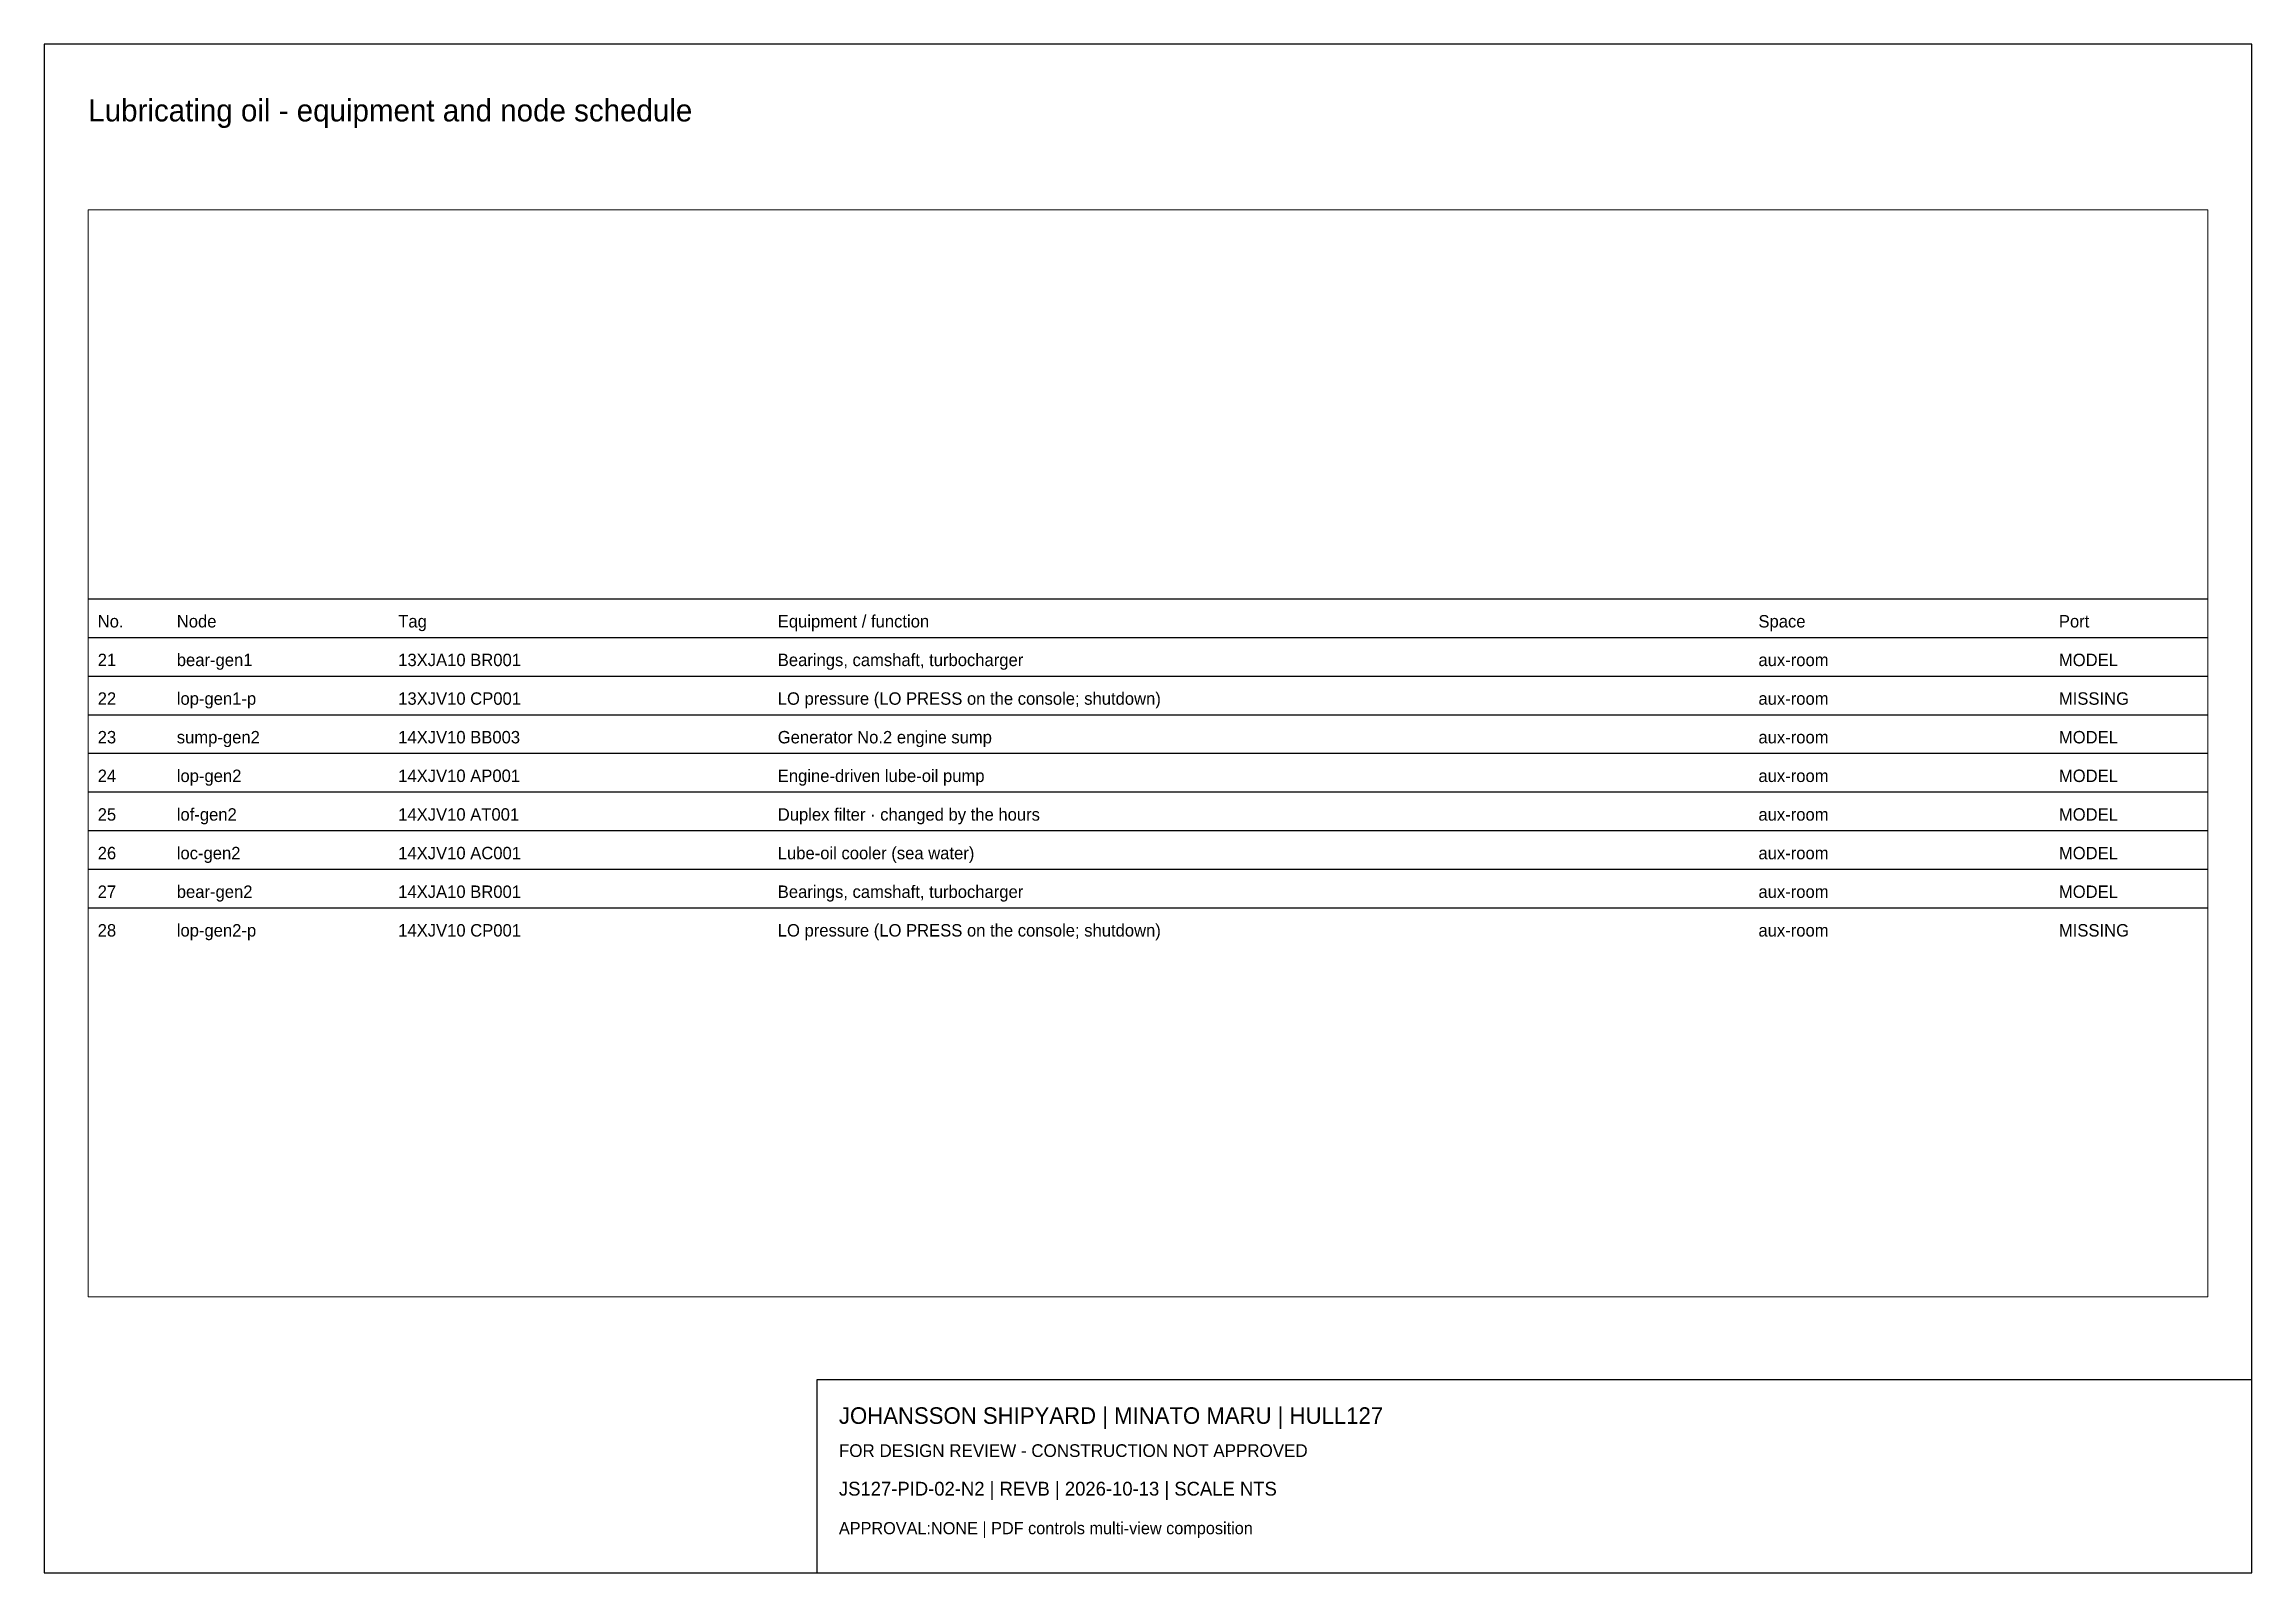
# Paper-space layout 'Layout1' of a CAD drawing. Header units: millimetres. Extents: x 10 to 410, y 10 to 287.
# The model-space entities are those that its viewports show. They can reach past a viewport. Long polylines and large blocks are cut down to what shows.
import ezdxf

# ---------------------------------------------------------------- set-up
doc = ezdxf.new("R2010")
doc.units = ezdxf.units.MM
doc.layers.add('ANNOTATION', color=7, linetype='Continuous')
doc.layers.add('GEOMETRY', color=7, linetype='Continuous')

msp = doc.modelspace()

# ---------------------------------------------------------------- linework, layer by layer
at = {"layer": 'GEOMETRY'}
for p, q in [((18, 249), (402, 249)), ((18, 242), (402, 242)), ((18, 235), (402, 235)), ((18, 228), (402, 228)), ((18, 221), (402, 221)), ((18, 214), (402, 214)), ((18, 207), (402, 207)), ((18, 200), (402, 200)), ((18, 193), (402, 193))]:
    msp.add_line(p, q, dxfattribs=at)

# ---------------------------------------------------------------- texts
at = {"layer": 'ANNOTATION'}
for s, p in [('No.', (19.7, 243.8)), ('Node', (34.03, 243.8)), ('Tag', (74.15, 243.8)), ('Equipment / function', (142.92, 243.8)), ('Space', (320.6, 243.8)), ('Port', (375.04, 243.8)), ('21', (19.7, 236.8)), ('bear-gen1', (34.03, 236.8)), ('13XJA10 BR001', (74.15, 236.8)), ('Bearings, camshaft, turbocharger', (142.92, 236.8)), ('aux-room', (320.6, 236.8)), ('MODEL', (375.04, 236.8)), ('22', (19.7, 229.8)), ('lop-gen1-p', (34.03, 229.8)), ('13XJV10 CP001', (74.15, 229.8)), ('LO pressure (LO PRESS on the console; shutdown)', (142.92, 229.8)), ('MISSING', (375.04, 229.8)), ('aux-room', (320.6, 229.8)), ('23', (19.7, 222.8)), ('sump-gen2', (34.03, 222.8)), ('14XJV10 BB003', (74.15, 222.8)), ('Generator No.2 engine sump', (142.92, 222.8)), ('aux-room', (320.6, 222.8)), ('MODEL', (375.04, 222.8)), ('24', (19.7, 215.8)), ('lop-gen2', (34.03, 215.8)), ('14XJV10 AP001', (74.15, 215.8)), ('Engine-driven lube-oil pump', (142.92, 215.8)), ('aux-room', (320.6, 215.8)), ('MODEL', (375.04, 215.8)), ('25', (19.7, 208.8)), ('lof-gen2', (34.03, 208.8)), ('14XJV10 AT001', (74.15, 208.8)), ('Duplex filter · changed by the hours', (142.92, 208.8)), ('aux-room', (320.6, 208.8)), ('MODEL', (375.04, 208.8)), ('26', (19.7, 201.8)), ('loc-gen2', (34.03, 201.8)), ('14XJV10 AC001', (74.15, 201.8)), ('Lube-oil cooler (sea water)', (142.92, 201.8)), ('MODEL', (375.04, 201.8)), ('aux-room', (320.6, 201.8)), ('27', (19.7, 194.8)), ('bear-gen2', (34.03, 194.8)), ('14XJA10 BR001', (74.15, 194.8)), ('Bearings, camshaft, turbocharger', (142.92, 194.8)), ('aux-room', (320.6, 194.8)), ('MODEL', (375.04, 194.8)), ('28', (19.7, 187.8)), ('lop-gen2-p', (34.03, 187.8)), ('14XJV10 CP001', (74.15, 187.8)), ('LO pressure (LO PRESS on the console; shutdown)', (142.92, 187.8)), ('aux-room', (320.6, 187.8)), ('MISSING', (375.04, 187.8))]:
    msp.add_text(s, height=2.25, dxfattribs=at).set_placement(p)

psp = doc.layouts.get("Layout1")

# ---------------------------------------------------------------- linework, layer by layer
for points in [[(10, 10), (410, 10), (410, 287), (10, 287)], [(150, 10), (410, 10), (410, 45), (150, 45)]]:
    psp.add_lwpolyline(points, close=True)

# ---------------------------------------------------------------- texts
for s, height, p in [('Lubricating oil - equipment and node schedule', 4, (18, 273)), ('JOHANSSON SHIPYARD | MINATO MARU | HULL127', 3, (154, 37)), ('FOR DESIGN REVIEW - CONSTRUCTION NOT APPROVED', 2.3, (154, 31)), ('JS127-PID-02-N2 | REVB | 2026-10-13 | SCALE NTS', 2.5, (154, 24)), ('APPROVAL:NONE | PDF controls multi-view composition', 2.2, (154, 17))]:
    psp.add_text(s, height=height).set_placement(p)

# ---------------------------------------------------------------- viewports
at = {"layer": 'VIEWPORTS'}
psp.add_viewport(center=(210, 158.5), size=(384, 197), view_center_point=(210, 221), view_height=197, dxfattribs=at)

doc.saveas('drawing.dxf')
